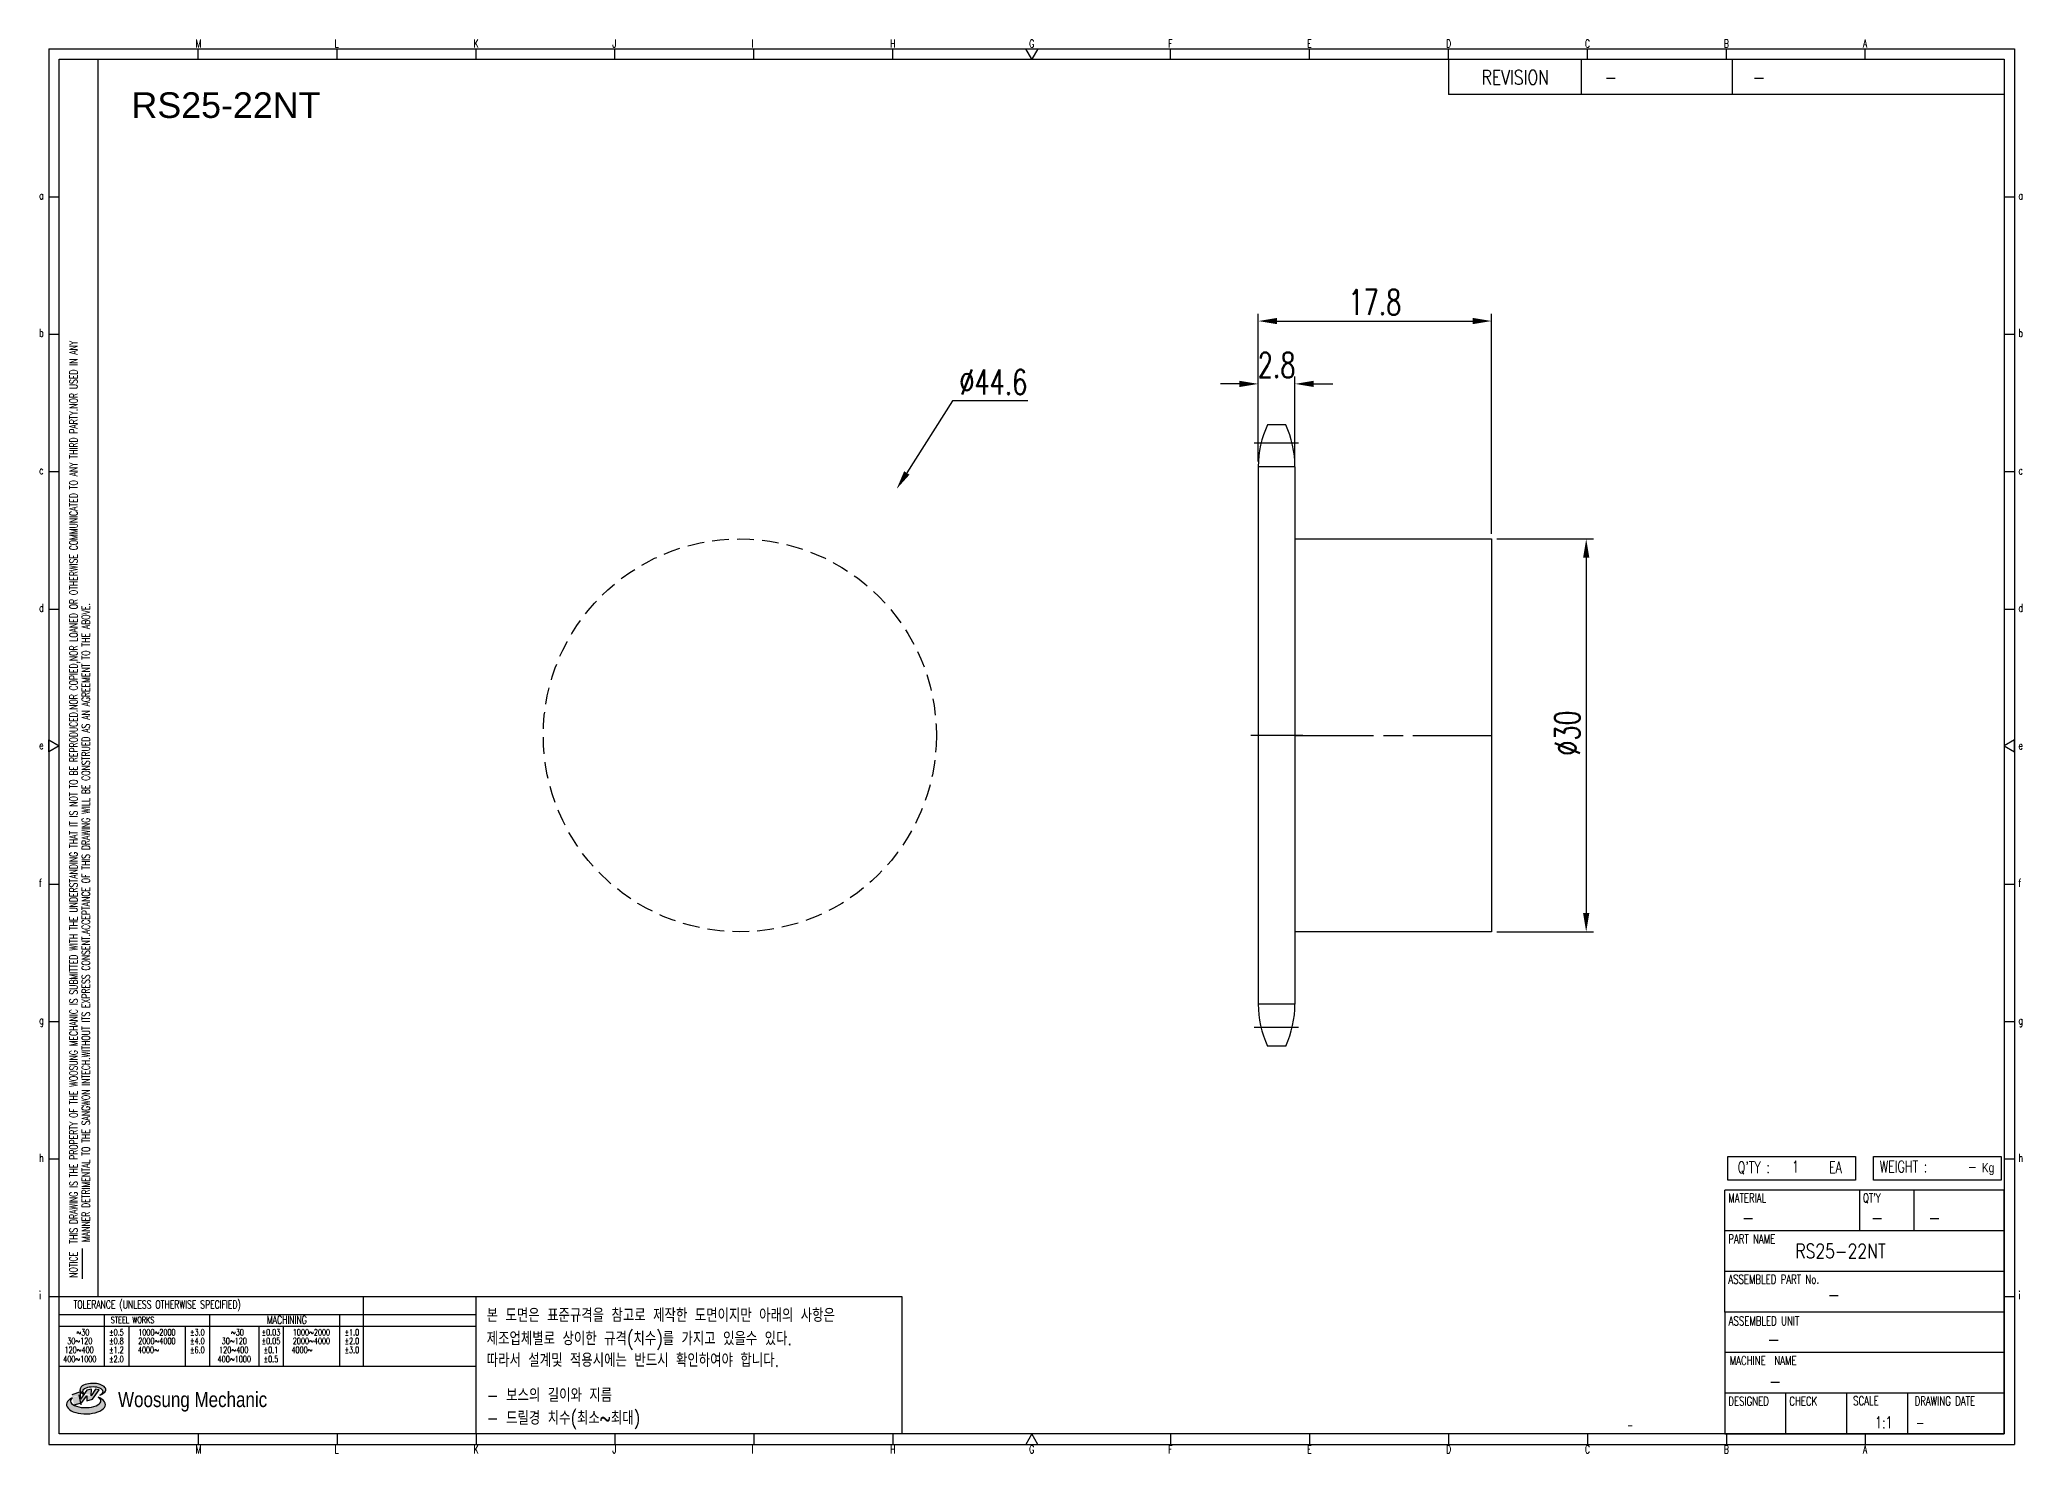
# Model space of a CAD drawing. Header units: millimetres. Extents: x -68022 to -67514, y 1183 to 1365.
# Drawn here: x -67665.4 to -67514, y 1183.4 to 1291.4 of the extents above; entities that cross this region are included whole.
import ezdxf
from ezdxf.enums import TextEntityAlignment as Align

# ---------------------------------------------------------------- set-up
doc = ezdxf.new("R2010")
doc.units = ezdxf.units.MM
for name, pattern in [('AM_ISO02W050', [7.5, 6, -1.5]), ('AM_ISO02W050x2', [3.75, 3, -0.75]), ('AM_ISO08W050', [18, 12, -1.5, 3, -1.5]), ('AM_ISO08W050x2', [9, 6, -0.75, 1.5, -0.75]), ('HIDDEN', [9.525, 6.35, -3.175])]:
    doc.linetypes.add(name, pattern=pattern)
for name, color, linetype, lineweight in [('AM_3N', 6, 'AM_ISO02W050', 25), ('AM_7', 4, 'AM_ISO08W050', 25), ('AM_7N', 4, 'AM_ISO08W050', 25)]:
    doc.layers.add(name, color=color, linetype=linetype, lineweight=lineweight)
for name, color, linetype in [('S-DIM', 7, 'Continuous'), ('TITLE', 7, 'Continuous'), ('도면레이아웃', 7, 'Continuous')]:
    doc.layers.add(name, color=color, linetype=linetype)
doc.styles.add('HAN', font='ROMANS.shx', dxfattribs={"width": 0.7, "bigfont": 'whgtxt.shx'})
doc.styles.add('HKD_ST2', font='romans.shx', dxfattribs={"width": 0.7, "height": 4, "bigfont": '@extfont2.shx'})
doc.styles.add('HSG', font='SIMPLEX.shx', dxfattribs={"width": 0.7, "bigfont": 'HSG.shx'})
doc.styles.add('ROMANS', font='romans.shx', dxfattribs={"width": 0.7, "bigfont": 'whgtxt.shx'})
doc.styles.add('SLDTEXTSTYLE4', font='arial.ttf', dxfattribs={"width": 0.8})
doc.styles.get("Standard").update_dxf_attribs({"font": 'arial.ttf'})
doc.dimstyles.new('APP3', dxfattribs={"dimscale": 0.8, "dimtxt": 2.4, "dimasz": 1.8, "dimexe": 0.7, "dimexo": 0.5, "dimgap": 0.6, "dimtad": 1, "dimtoh": 1, "dimdec": 1, "dimrnd": 0.01, "dimzin": 9, "dimdsep": 46, "dimtxsty": 'HSG', "dimcen": 0, "dimclrd": 1, "dimclre": 1, "dimclrt": 256, "dimazin": 2, "dimtp": 1, "dimtm": 1, "dimtfac": 0.5, "dimtdec": 1, "dimtofl": 0, "dimtmove": 0, "dimatfit": 3, "dimfxl": 0, "dimtvp": 1, "dimtolj": 2, "dimlwd": -1, "dimlwe": -1, "dimarcsym": 0})

# ---------------------------------------------------------------- blocks, each defined once
blk = doc.blocks.new('fyuk768ifj')
for p, q in [((-67513.19, 481.22), (-67498.19, 481.22)), ((-67498.19, 481.22), (-67498.19, 451.22)), ((-67498.19, 451.22), (-67513.19, 451.22))]:
    blk.add_line(p, q)
at = {"layer": 'AM_7N', "linetype": 'AM_ISO08W050x2'}
blk.add_line((-67513.19, 466.22), (-67497.46, 466.22), dxfattribs=at)
blk = doc.blocks.new('SUYWSHJH')
at = {"layer": '도면레이아웃'}
h = blk.add_hatch(color=10, dxfattribs=at)
h.paths.add_polyline_path([(1.544, 35.177), (1.554, 34.966), (1.779, 35.034), (2.054, 35.422), (1.908, 35.446), (1.728, 35.167), (1.741, 35.439), (1.547, 35.405), (1.292, 35.041), (1.295, 35.33), (0.943, 35.208), (1.03, 34.8), (1.336, 34.885)])
edge = h.paths.add_edge_path()
edge.add_ellipse((1.795, 35.421), major_axis=(-0.53, 0), ratio=0.487785, start_angle=122.36065, end_angle=403.39574)
edge.add_line((1.411, 35.244), (1.419, 35.261))
edge.add_ellipse((1.798, 35.344), major_axis=(-0.423, 0), ratio=0.444396, start_angle=131.58977, end_angle=386.19408, ccw=False)
edge = h.paths.add_edge_path()
edge.add_ellipse((1.512, 34.815), major_axis=(-0.793, 0), ratio=0.480113, start_angle=314.67633, end_angle=590.85213)
edge.add_ellipse((1.501, 34.958), major_axis=(-0.62, 0), ratio=0.43311, start_angle=331.7024, end_angle=574.42495, ccw=False)
for p, q in [((0, 90.118), (80.15, 90.118)), ((0, 90.118), (0, 33.191)), ((6.089, 89.693), (6.089, 90.118)), ((11.753, 89.693), (11.753, 90.118)), ((17.418, 89.693), (17.418, 90.118)), ((23.082, 89.693), (23.082, 90.118)), ((28.746, 89.693), (28.746, 90.118)), ((34.411, 89.693), (34.411, 90.118)), ((45.739, 89.693), (45.739, 90.118)), ((51.404, 89.693), (51.404, 90.118)), ((57.068, 89.693), (57.068, 90.118)), ((62.732, 89.693), (62.732, 90.118)), ((68.397, 89.693), (68.397, 90.118)), ((74.061, 89.693), (74.061, 90.118)), ((80.15, 90.118), (80.15, 33.191)), ((0, 84.085), (0.425, 84.085)), ((79.725, 84.085), (80.15, 84.085)), ((0, 78.478), (0.425, 78.478)), ((79.725, 78.478), (80.15, 78.478)), ((0, 72.87), (0.425, 72.87)), ((79.725, 72.87), (80.15, 72.87)), ((0, 67.262), (0.425, 67.262)), ((79.725, 67.262), (80.15, 67.262)), ((0, 56.047), (0.425, 56.047)), ((79.725, 56.047), (80.15, 56.047)), ((0, 50.439), (0.425, 50.439)), ((79.725, 50.439), (80.15, 50.439)), ((0, 44.832), (0.425, 44.832)), ((79.725, 44.832), (80.15, 44.832)), ((1.377, 39.947), (1.377, 41.174)), ((0, 39.224), (0.425, 39.224)), ((79.725, 39.224), (80.15, 39.224)), ((0, 33.191), (80.15, 33.191)), ((6.089, 33.616), (6.089, 33.191)), ((11.753, 33.616), (11.753, 33.191)), ((17.418, 33.616), (17.418, 33.191)), ((23.082, 33.616), (23.082, 33.191)), ((28.746, 33.616), (28.746, 33.191)), ((34.411, 33.616), (34.411, 33.191)), ((45.739, 33.616), (45.739, 33.191)), ((51.404, 33.616), (51.404, 33.191)), ((57.068, 33.616), (57.068, 33.191)), ((62.732, 33.616), (62.732, 33.191)), ((68.397, 33.616), (68.397, 33.191)), ((74.061, 33.616), (74.061, 33.191))]:
    blk.add_line(p, q)
at = {"color": 2}
for p, q in [((2.017, 39.224), (2.017, 89.693)), ((0.425, 39.224), (17.418, 39.224)), ((12.816, 39.224), (12.816, 36.382)), ((17.418, 33.616), (17.418, 39.224)), ((0.425, 38.487), (17.418, 38.487)), ((0.425, 38.012), (17.418, 38.012)), ((2.257, 38.487), (2.257, 36.382)), ((3.257, 38.012), (3.257, 36.382)), ((5.557, 38.012), (5.557, 36.382)), ((6.557, 38.5), (6.557, 36.382)), ((8.557, 38.012), (8.557, 36.382)), ((9.557, 38.026), (9.557, 36.382)), ((11.857, 38.487), (11.857, 36.382)), ((0.425, 36.382), (17.418, 36.382))]:
    blk.add_line(p, q, dxfattribs=at)
at = {"color": 6, "ltscale": 0.5}
for p, q in [((57.068, 89.693), (57.068, 88.246)), ((62.47, 89.693), (62.47, 88.246)), ((68.635, 89.693), (68.635, 88.246)), ((79.725, 88.246), (57.068, 88.246)), ((68.336, 38.59), (68.336, 43.563)), ((79.725, 43.563), (68.336, 43.563)), ((73.827, 43.563), (73.827, 41.905)), ((76.037, 43.563), (76.037, 41.905)), ((79.725, 38.59), (79.725, 43.563)), ((79.725, 41.905), (68.336, 41.905)), ((79.725, 40.248), (68.336, 40.248)), ((68.336, 38.59), (68.336, 33.616)), ((79.725, 38.59), (68.336, 38.59)), ((79.725, 33.616), (79.725, 38.59)), ((79.725, 36.932), (68.336, 36.932)), ((79.725, 35.274), (68.336, 35.274)), ((70.822, 33.616), (70.822, 35.274)), ((73.309, 33.616), (73.309, 35.274)), ((75.796, 33.616), (75.796, 35.274)), ((68.336, 33.616), (79.725, 33.616))]:
    blk.add_line(p, q, dxfattribs=at)
for points in [[(40.075, 89.693), (39.83, 90.118), (40.32, 90.118)], [(0.425, 89.693), (79.725, 89.693), (79.725, 33.616), (0.425, 33.616)], [(0.425, 61.679), (0, 61.433), (0, 61.924)], [(79.725, 61.679), (80.15, 61.433), (80.15, 61.924)], [(40.075, 33.616), (39.83, 33.191), (40.32, 33.191)]]:
    blk.add_lwpolyline(points, close=True)
at = {"layer": 'TITLE', "color": 20}
for p, q in [((68.449, 43.961), (68.449, 44.936)), ((68.449, 44.936), (73.654, 44.936)), ((73.654, 44.936), (73.654, 43.961)), ((74.39, 43.961), (74.39, 44.936)), ((74.39, 44.936), (79.595, 44.936)), ((79.595, 44.936), (79.595, 43.961)), ((73.654, 43.961), (68.449, 43.961)), ((79.595, 43.961), (74.39, 43.961))]:
    blk.add_line(p, q, dxfattribs=at)
at = {"layer": '도면레이아웃'}
for p, q in [((1.295, 35.33), (0.943, 35.208)), ((1.03, 34.8), (1.336, 34.885)), ((1.224, 35.208), (1.311, 34.8)), ((1.224, 35.208), (1.224, 35.208)), ((1.547, 35.405), (1.292, 35.041)), ((1.292, 35.041), (1.295, 35.33)), ((1.336, 34.885), (1.544, 35.177)), ((1.419, 35.261), (1.411, 35.244)), ((1.544, 35.177), (1.554, 34.966)), ((1.741, 35.439), (1.547, 35.405)), ((1.554, 34.966), (1.779, 35.034)), ((1.908, 35.446), (1.728, 35.167)), ((1.728, 35.167), (1.741, 35.439)), ((1.779, 35.034), (2.054, 35.422)), ((2.054, 35.422), (1.908, 35.446))]:
    blk.add_line(p, q, dxfattribs=at)
for centre, major_axis, ratio, start_param, end_param in [((1.795, 35.421), (-0.53, 0), 0.487785, 2.135596, 7.040584), ((1.512, 34.815), (-0.793, 0), 0.480113, 5.492138, 10.312315), ((1.501, 34.958), (-0.62, 0), 0.43311, 5.789299, 10.025607), ((1.798, 35.344), (-0.423, 0), 0.444396, 2.296675, 6.740358)]:
    blk.add_ellipse(centre, major_axis=major_axis, ratio=ratio, start_param=start_param, end_param=end_param, dxfattribs=at)
at = {"color": 4, "style": 'HKD_ST2', "width": 0.7}
for s, p in [('M', (5.988, 90.164)), ('L', (11.652, 90.164)), ('K', (17.316, 90.164)), ('J', (22.981, 90.164)), ('I', (28.645, 90.164)), ('H', (34.309, 90.164)), ('G', (39.974, 90.164)), ('F', (45.638, 90.164)), ('E', (51.302, 90.164)), ('D', (56.967, 90.164)), ('C', (62.631, 90.164)), ('B', (68.295, 90.164)), ('A', (73.96, 90.164)), ('a', (-0.395, 83.976)), ('a', (80.305, 83.97)), ('b', (-0.395, 78.368)), ('b', (80.305, 78.362)), ('c', (-0.395, 72.76)), ('c', (80.305, 72.754)), ('d', (-0.395, 67.153)), ('d', (80.305, 67.147)), ('e', (-0.395, 61.545)), ('e', (80.305, 61.539)), ('f', (-0.395, 55.937)), ('f', (80.305, 55.931)), ('g', (-0.395, 50.33)), ('g', (80.305, 50.324)), ('h', (-0.395, 44.722)), ('h', (80.305, 44.716)), ('i', (-0.395, 39.114)), ('i', (80.305, 39.108)), ('M', (5.988, 32.824)), ('L', (11.652, 32.824)), ('K', (17.316, 32.824)), ('J', (22.981, 32.824)), ('I', (28.645, 32.824)), ('H', (34.309, 32.824)), ('G', (39.974, 32.824)), ('F', (45.638, 32.824)), ('E', (51.302, 32.824)), ('D', (56.967, 32.824)), ('C', (62.631, 32.824)), ('B', (68.295, 32.824)), ('A', (73.96, 32.824))]:
    blk.add_text(s, height=0.326, dxfattribs=at).set_placement(p)
for s, height, style, width, p in [('REVISION', 0.5806, 'HAN', 0.8, (58.415, 88.664)), ('-', 0.581, 'HAN', 0.8, (63.426, 88.664)), ('-', 0.581, 'HAN', 0.8, (69.468, 88.664)), ("Q'TY : ", 0.4746, 'HKD_ST2', 0.7, (68.857, 44.253)), ('1', 0.475, 'HKD_ST2', 0.7, (71.071, 44.275)), ('EA', 0.4746, 'HKD_ST2', 0.7, (72.578, 44.253)), ('WEIGHT : ', 0.4746, 'HKD_ST2', 0.7, (74.65, 44.286)), ('-', 0.581, 'HAN', 0.8, (69.029, 42.157)), ('-', 0.581, 'HAN', 0.8, (74.289, 42.157)), ('-', 0.581, 'HAN', 0.8, (76.623, 42.157)), ('-', 0.581, 'HAN', 0.8, (72.515, 39.013)), ('-', 0.581, 'HAN', 0.8, (70.067, 37.189)), ('-', 0.581, 'HAN', 0.8, (70.126, 35.48)), ('1:1', 0.4746, 'HKD_ST2', 0.7, (74.458, 33.848)), ('-', 0.475, 'HKD_ST2', 0.7, (76.112, 33.837))]:
    blk.add_text(s, height=height, dxfattribs=dict(style=style, width=width)).set_placement(p)
at = {"color": 2, "style": 'HKD_ST2', "width": 0.7}
for s, p in [(' THIS DRAWING IS THE PROPERTY OF THE WOOSUNG MECHANIC IS SUBMITTED WITH THE UNDERSTANDING THAT IT IS NOT TO BE REPRODUCED.NOR COPIED,NOR LOANED OR OTHERWISE COMMUNICATED TO ANY THIRD PARTY.NOR USED IN ANY', (1.173, 41.217)), ('MANNER DETRIMENTAL TO THE SANGWON INTECH.WITHOUT ITS EXPRESS CONSENT.ACCEPTANCE OF THIS DRAWING WILL BE CONSTRUED AS AN AGREEMENT TO THE ABOVE.', (1.672, 41.447))]:
    blk.add_text(s, height=0.326266, rotation=90, dxfattribs=at).set_placement(p)
at = {"style": 'HKD_ST2', "width": 0.7}
blk.add_text('-', height=0.475, dxfattribs=at).set_placement((78.613, 44.286), align=Align.RIGHT)
at = {"color": 4, "style": 'HKD_ST2', "width": 0.7}
for s, height, p in [('MATERIAL', 0.3651, (68.474, 43.425)), ("QT'Y", 0.3651, (73.965, 43.425)), ('PART NAME', 0.3651, (68.474, 41.756)), ('ASSEMBLED PART No.', 0.36511, (68.474, 40.109)), ('ASSEMBLED UNIT', 0.36511, (68.49, 38.408)), ('MACHINE  NAME', 0.36511, (68.532, 36.794)), ('DESIGNED', 0.3651, (68.474, 35.136)), ('CHECK', 0.3651, (70.961, 35.136)), ('SCALE', 0.3651, (73.566, 35.153)), ('DRAWING DATE', 0.36511, (76.071, 35.141))]:
    blk.add_text(s, height=height, dxfattribs=at).set_placement(p, align=Align.TOP_LEFT)
at = {"style": 'HKD_ST2', "width": 0.7}
blk.add_text('NOTICE', height=0.3263, rotation=90, dxfattribs=at).set_placement((1.163, 39.988))
for s, height, style, width, p in [('TOLERANCE (UNLESS OTHERWISE SPECIFIED)', 0.32627, 'HKD_ST2', 0.7, (4.417, 38.896)), ('-', 0.326, 'ROMANS', 0.65, (64.469, 33.975))]:
    blk.add_text(s, height=height, dxfattribs=dict(style=style, width=width)).set_placement(p, align=Align.MIDDLE_CENTER)
at = {"color": 4, "style": 'HKD_ST2', "width": 0.7}
for s, height, p in [('STEEL WORKS', 0.26101, (3.416, 38.268)), ('MACHINING', 0.3263, (9.707, 38.27)), ('%%P0.5', 0.261, (2.757, 37.762)), ('%%P0.8', 0.261, (2.757, 37.411)), ('%%P3.0', 0.261, (6.057, 37.762)), ('%%P4.0', 0.261, (6.057, 37.411)), ('%%P0.03', 0.261, (9.057, 37.762)), ('%%P0.05', 0.261, (9.057, 37.411)), ('%%P1.0', 0.261, (12.357, 37.762)), ('%%P2.0', 0.261, (12.357, 37.411)), ('%%P1.2', 0.261, (2.757, 37.045)), ('%%P2.0', 0.261, (2.757, 36.67)), ('%%P6.0', 0.261, (6.057, 37.045)), ('%%P0.1', 0.261, (9.057, 37.045)), ('%%P0.5', 0.261, (9.057, 36.67)), ('%%P3.0', 0.261, (12.357, 37.045))]:
    blk.add_text(s, height=height, dxfattribs=at).set_placement(p, align=Align.MIDDLE)
for s, height, p in [('30%%126120', 0.261, (1.263, 37.411)), ('%%12630', 0.261, (1.389, 37.762)), ('2000%%1264000', 0.26101, (4.407, 37.411)), ('1000%%1262000', 0.26101, (4.407, 37.762)), ('30%%126120', 0.261, (7.563, 37.411)), ('%%12630', 0.261, (7.689, 37.762)), ('2000%%1264000', 0.26101, (10.707, 37.411)), ('1000%%1262000', 0.26101, (10.707, 37.762)), ('400%%1261000', 0.26101, (1.263, 36.67)), ('120%%126400', 0.26101, (1.237, 37.045)), ('4000%%126', 0.261, (4.061, 37.045)), ('400%%1261000', 0.26101, (7.563, 36.67)), ('120%%126400', 0.26101, (7.537, 37.045)), ('4000%%126', 0.261, (10.321, 37.045))]:
    blk.add_text(s, height=height, dxfattribs=at).set_placement(p, align=Align.MIDDLE_CENTER)
at = {"color": 1, "style": 'SLDTEXTSTYLE4', "width": 0.8}
blk.add_text('Woosung Mechanic', height=0.61957, dxfattribs=at).set_placement((2.822, 34.711))
at = {"layer": 'TITLE', "width": 0.8}
blk.add_text('Kg', height=0.3789, dxfattribs=at).set_placement((78.807, 44.286))
blk = doc.blocks.new('*D21')
at = {"layer": 'Defpoints', "color": 0, "transparency": 16777216}
for p in [(-67569.56, 1265.08), (-67572.36, 1258.76), (-67569.56, 1258.76)]:
    blk.add_point(p, dxfattribs=at)
at = {"layer": 'S-DIM', "color": 1, "transparency": 16777216}
for p, q in [((-67572.36, 1259.16), (-67572.36, 1265.64)), ((-67569.56, 1259.16), (-67569.56, 1265.64)), ((-67573.8, 1265.08), (-67575.24, 1265.08)), ((-67568.12, 1265.08), (-67566.68, 1265.08))]:
    blk.add_line(p, q, dxfattribs=at)
for points in [[(-67573.8, 1265.32), (-67573.8, 1264.84), (-67572.36, 1265.08)], [(-67568.12, 1265.32), (-67568.12, 1264.84), (-67569.56, 1265.08)]]:
    blk.add_solid(points, dxfattribs=at)
at = {"layer": 'S-DIM', "transparency": 16777216, "insert": (-67570.96, 1266.52), "char_height": 1.92, "attachment_point": 5, "style": 'HSG'}
blk.add_mtext('\\A2;2.8', dxfattribs=at)
blk = doc.blocks.new('*D22')
at = {"layer": 'Defpoints', "color": 0, "transparency": 16777216}
for p in [(-67554.56, 1269.88), (-67572.36, 1258.76), (-67554.56, 1253.24)]:
    blk.add_point(p, dxfattribs=at)
at = {"layer": 'S-DIM', "color": 1, "transparency": 16777216}
for p, q in [((-67572.36, 1259.16), (-67572.36, 1270.44)), ((-67570.92, 1269.88), (-67556, 1269.88)), ((-67554.56, 1253.64), (-67554.56, 1270.44))]:
    blk.add_line(p, q, dxfattribs=at)
for points in [[(-67570.92, 1270.12), (-67570.92, 1269.64), (-67572.36, 1269.88)], [(-67556, 1270.12), (-67556, 1269.64), (-67554.56, 1269.88)]]:
    blk.add_solid(points, dxfattribs=at)
at = {"layer": 'S-DIM', "transparency": 16777216, "insert": (-67563.46, 1271.32), "char_height": 1.92, "attachment_point": 5, "style": 'HSG'}
blk.add_mtext('\\A2;17.8', dxfattribs=at)
blk = doc.blocks.new('*D23')
at = {"layer": 'Defpoints', "color": 0, "transparency": 16777216}
for p in [(-67554.56, 1253.24), (-67554.56, 1223.24), (-67547.33, 1223.24)]:
    blk.add_point(p, dxfattribs=at)
at = {"layer": 'S-DIM', "color": 1, "transparency": 16777216}
for p, q in [((-67554.16, 1253.24), (-67546.77, 1253.24)), ((-67547.33, 1251.8), (-67547.33, 1224.68)), ((-67554.16, 1223.24), (-67546.77, 1223.24))]:
    blk.add_line(p, q, dxfattribs=at)
for points in [[(-67547.57, 1251.8), (-67547.09, 1251.8), (-67547.33, 1253.24)], [(-67547.57, 1224.68), (-67547.09, 1224.68), (-67547.33, 1223.24)]]:
    blk.add_solid(points, dxfattribs=at)
at = {"layer": 'S-DIM', "transparency": 16777216, "insert": (-67548.77, 1238.42), "char_height": 1.92, "attachment_point": 5, "rotation": 90, "style": 'HSG'}
blk.add_mtext('\\A2;%%c30', dxfattribs=at)
blk = doc.blocks.new('*D24')
at = {"layer": 'Defpoints', "color": 0, "transparency": 16777216}
for p in [(-67599.96, 1257.06), (-67623.9, 1219.41)]:
    blk.add_point(p, dxfattribs=at)
at = {"layer": 'S-DIM', "color": 1, "transparency": 16777216}
for p, q in [((-67595.69, 1263.78), (-67599.18, 1258.28)), ((-67589.96, 1263.78), (-67595.69, 1263.78))]:
    blk.add_line(p, q, dxfattribs=at)
blk.add_solid([(-67599.39, 1258.41), (-67598.98, 1258.15), (-67599.96, 1257.06)], dxfattribs=at)
at = {"layer": 'S-DIM', "transparency": 16777216, "insert": (-67592.58, 1265.22), "char_height": 1.92, "attachment_point": 5, "style": 'HSG'}
blk.add_mtext('\\A2;∅44.6', dxfattribs=at)

msp = doc.modelspace()

# ---------------------------------------------------------------- linework, layer by layer
for p, q in [((-67570.26, 1261.96), (-67571.65, 1261.96)), ((-67572.36, 1258.76), (-67572.36, 1217.72)), ((-67569.56, 1258.76), (-67569.56, 1217.72)), ((-67570.26, 1214.52), (-67571.65, 1214.52))]:
    msp.add_line(p, q)
at = {"color": 4}
msp.add_lwpolyline([(-67632.06, 1195.4), (-67599.56, 1195.4), (-67599.56, 1184.9), (-67632.06, 1184.9)], close=True, dxfattribs=at)
at = {"color": 2, "linetype": 'HIDDEN', "ltscale": 0.2}
msp.add_circle((-67611.93, 1238.24), 15, dxfattribs=at)
for centre, start, end in [((-67564.76, 1258.76), 155.0989, 180), ((-67577.16, 1258.76), 0, 24.9011), ((-67564.76, 1217.72), 180, 204.9011), ((-67577.16, 1217.72), 335.0989, 0)]:
    msp.add_arc(centre, 7.6, start, end)
at = {"layer": 'AM_3N', "linetype": 'AM_ISO02W050x2'}
for p, q in [((-67569.56, 1258.76), (-67572.36, 1258.76)), ((-67569.56, 1217.72), (-67572.36, 1217.72))]:
    msp.add_line(p, q, dxfattribs=at)
at = {"layer": 'AM_7', "linetype": 'AM_ISO08W050x2'}
for p, q in [((-67569.28, 1260.56), (-67572.67, 1260.56)), ((-67568.97, 1238.24), (-67572.94, 1238.24)), ((-67569.28, 1215.93), (-67572.67, 1215.93))]:
    msp.add_line(p, q, dxfattribs=at)

# ---------------------------------------------------------------- block references
at = {"xscale": 1.872, "yscale": 1.872, "zscale": 1.872}
msp.add_blockref('SUYWSHJH', (-67664.67, 1121.97), dxfattribs=at)
msp.add_blockref('fyuk768ifj', (-56.37, 772.02))

# ---------------------------------------------------------------- texts
at = {"color": 2}
msp.add_text('RS25-22NT', height=1.956, dxfattribs=at).set_placement((-67658.36, 1285.39))
at = {"style": 'HAN', "width": 0.8}
msp.add_text('RS25-22NT', height=1.087, dxfattribs=at).set_placement((-67531.37, 1198.32))
at = {"color": 4, "style": 'HAN', "width": 0.8}
for s, p in [('본 도면은 표준규격을 참고로 제작한 도면이지만 아래의 사항은', (-67631.25, 1193.45)), ('제조업체별로 상이한 규격(치수)를 가지고 있을수 있다.', (-67631.25, 1191.67)), ('따라서 설계및 적용시에는 반드시 확인하여야 합니다.', (-67631.25, 1190.02)), ('- 보스의 길이와 지름', (-67631.25, 1187.35)), ('- 드릴경 치수(최소~최대)', (-67631.25, 1185.6))]:
    msp.add_text(s, height=1.0284, dxfattribs=at).set_placement(p)

# ---------------------------------------------------------------- dimensions: what is measured, and where the dimension line sits
at = {"layer": 'S-DIM'}
dim = msp.add_linear_dim(base=(-67554.56, 1269.88), p1=(-67572.36, 1258.76), p2=(-67554.56, 1253.24), dimstyle='APP3', dxfattribs=at)
dim.commit()
dim.dimension.update_dxf_attribs({"geometry": '*D22', "text_midpoint": (-67563.46, 1271.32)})
dim = msp.add_linear_dim(base=(-67569.56, 1265.08), p1=(-67572.36, 1258.76), p2=(-67569.56, 1258.76), dimstyle='APP3', dxfattribs=at)
dim.commit()
dim.dimension.update_dxf_attribs({"geometry": '*D21', "text_midpoint": (-67570.96, 1265.08), "dimtype": 160})
dim = msp.add_diameter_dim_2p(p1=(-67623.9, 1219.41), p2=(-67599.96, 1257.06), dimstyle='APP3', dxfattribs=at)
dim.commit()
dim.dimension.update_dxf_attribs({"geometry": '*D24', "text_midpoint": (-67592.58, 1263.78), "dimtype": 163})
dim = msp.add_linear_dim(base=(-67547.33, 1223.24), p1=(-67554.56, 1253.24), p2=(-67554.56, 1223.24), angle=90, text='%%c<>', dimstyle='APP3', dxfattribs=at)
dim.commit()
dim.dimension.update_dxf_attribs({"geometry": '*D23', "text_midpoint": (-67547.33, 1238.42), "dimtype": 160})

doc.saveas('drawing.dxf')
